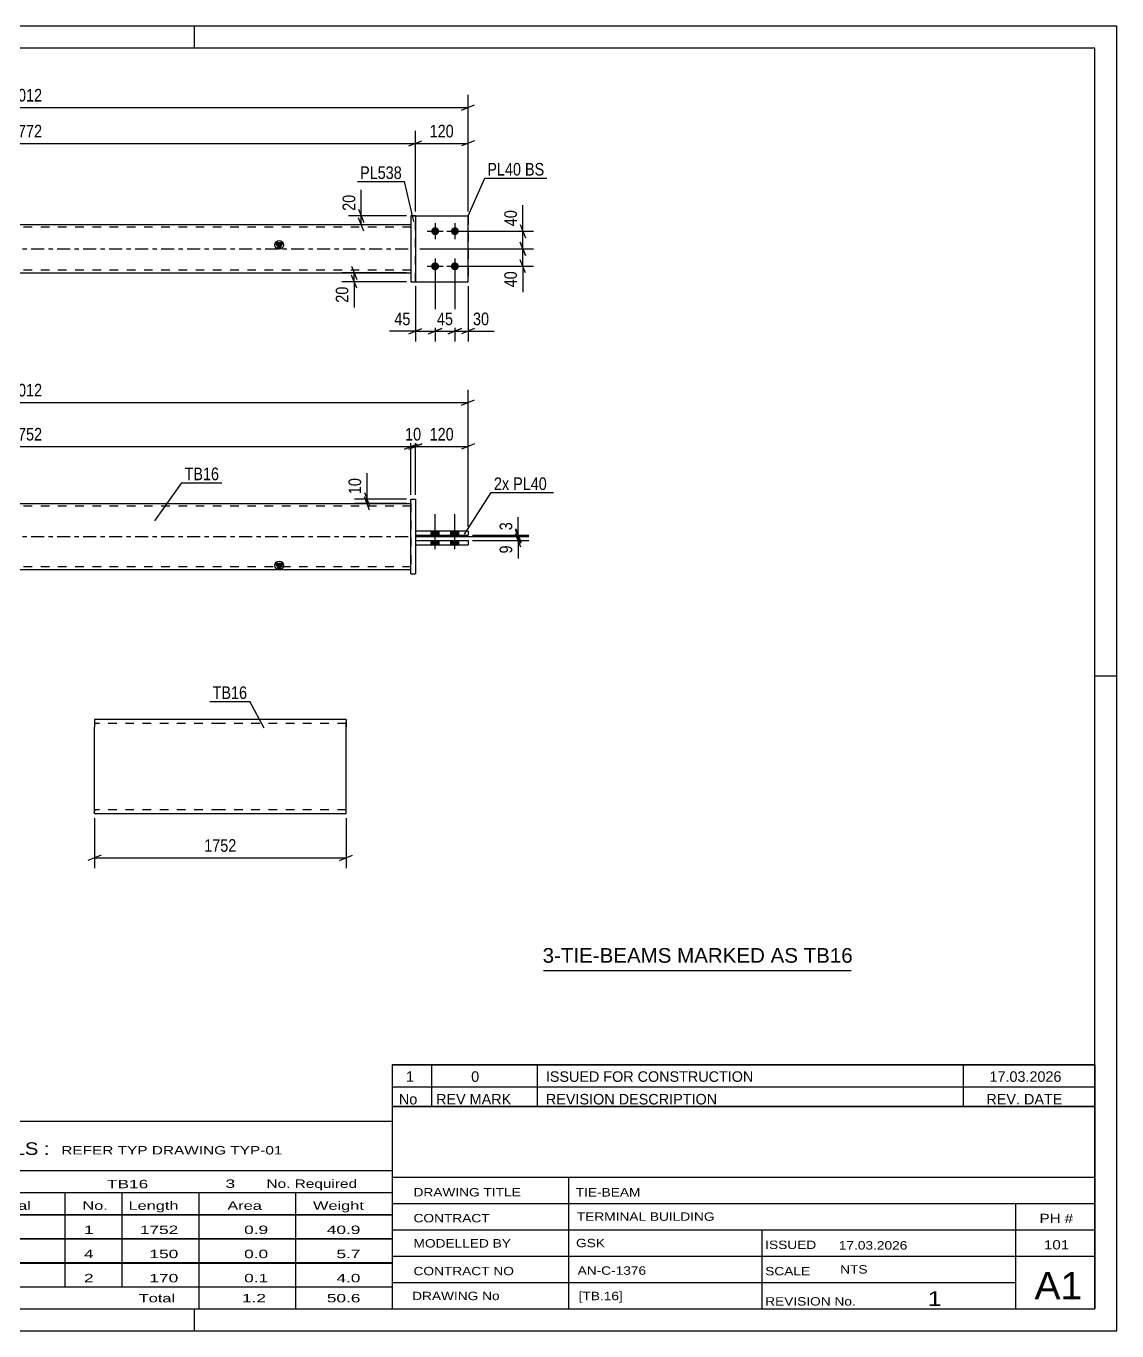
# Model space of a CAD drawing. Header units: millimetres. Extents: x 0 to 420, y 0 to 297.
# Drawn here: x 171.7 to 420, y 0 to 297 of the extents above; entities that cross this region are included whole.
import ezdxf

# ---------------------------------------------------------------- set-up
doc = ezdxf.new("R2010")
doc.units = ezdxf.units.MM
doc.linetypes.add('DXK_LINE_DOT2', pattern=[3.9198, 1.9599, -1.9599])
doc.linetypes.add('DXK_LINE_DOT3', pattern=[5.9187, 2.979, -0.9799, 0.9799, -0.9799])
doc.styles.add('Arial', font='ARIAL.TTF', dxfattribs={"height": 0.2})
doc.styles.add('Arial Narrow', font='ARIALN.TTF', dxfattribs={"height": 0.2})

# ---------------------------------------------------------------- blocks, each defined once
blk = doc.blocks.new('Unknown-585763535-1163')
at = {"color": 5, "linetype": 'Continuous'}
for p, q in [((420, 297), (0, 297)), ((210, 292), (210, 297)), ((420, 0), (420, 297)), ((415, 292), (5, 292)), ((415, 5), (415, 292)), ((420, 149), (415, 149)), ((5, 5), (415, 5)), ((210, 0), (210, 5)), ((0, 0), (420, 0))]:
    blk.add_line(p, q, dxfattribs=at)
blk = doc.blocks.new('Part-585763535-2085 - 2061')
at = {"color": 2, "linetype": 'Continuous'}
for p, q in [((259.29, 172.33), (259.29, 189.34)), ((259.29, 189.33), (260.29, 189.33)), ((260.29, 189.33), (260.29, 189.34)), ((260.29, 189.33), (260.29, 172.33)), ((259.29, 172.34), (259.29, 172.33)), ((259.29, 172.33), (260.29, 172.33))]:
    blk.add_line(p, q, dxfattribs=at)
at = {"color": 7, "linetype": 'DXK_LINE_DOT2'}
for p, q in [((259.29, 189.34), (260.29, 189.34)), ((260.29, 189.34), (260.29, 189.33)), ((259.29, 172.34), (260.29, 172.34))]:
    blk.add_line(p, q, dxfattribs=at)
blk = doc.blocks.new('Bolt-585763535-2069 - 2061')
at = {"linetype": 'Continuous'}
for points in [[(265.69, 182.11), (263.89, 182.11), (263.89, 181.11), (265.69, 181.11)], [(265.69, 182.11), (263.89, 182.11), (263.89, 181.11), (265.69, 181.11)], [(270.19, 182.11), (268.39, 182.11), (268.39, 181.11), (270.19, 181.11)], [(270.19, 182.11), (268.39, 182.11), (268.39, 181.11), (270.19, 181.11)], [(265.69, 179.91), (263.89, 179.91), (263.89, 178.91), (265.69, 178.91)], [(265.69, 179.91), (263.89, 179.91), (263.89, 178.91), (265.69, 178.91)], [(270.19, 179.91), (268.39, 179.91), (268.39, 178.91), (270.19, 178.91)], [(270.19, 179.91), (268.39, 179.91), (268.39, 178.91), (270.19, 178.91)]]:
    blk.add_hatch(color=1, dxfattribs=at).paths.add_polyline_path(points)
at = {"color": 1, "linetype": 'Continuous'}
for p, q in [((264.79, 177.91), (264.79, 185.91)), ((264.79, 177.91), (264.79, 185.91)), ((269.29, 177.91), (269.29, 185.91)), ((269.29, 177.91), (269.29, 185.91)), ((263.89, 181.11), (263.89, 182.11)), ((263.89, 181.11), (263.89, 182.11)), ((265.69, 181.11), (265.69, 182.11)), ((265.69, 181.11), (265.69, 182.11)), ((268.39, 181.11), (268.39, 182.11)), ((268.39, 181.11), (268.39, 182.11)), ((270.19, 181.11), (270.19, 182.11)), ((270.19, 181.11), (270.19, 182.11)), ((263.89, 178.91), (263.89, 179.91)), ((263.89, 178.91), (263.89, 179.91)), ((265.69, 178.91), (265.69, 179.91)), ((265.69, 178.91), (265.69, 179.91)), ((268.39, 178.91), (268.39, 179.91)), ((268.39, 178.91), (268.39, 179.91)), ((270.19, 178.91), (270.19, 179.91)), ((270.19, 178.91), (270.19, 179.91))]:
    blk.add_line(p, q, dxfattribs=at)
blk = doc.blocks.new('Part-585763535-2090 - 2061')
at = {"color": 2, "linetype": 'Continuous'}
for p, q in [((260.29, 182.11), (260.29, 181.11)), ((260.29, 182.11), (272.29, 182.11)), ((260.29, 182.11), (272.29, 182.11)), ((272.29, 182.11), (272.29, 181.11)), ((260.29, 181.11), (272.29, 181.11))]:
    blk.add_line(p, q, dxfattribs=at)
at = {"color": 7, "linetype": 'DXK_LINE_DOT2'}
for p, q in [((260.29, 182.11), (260.29, 182.11)), ((260.29, 182.11), (260.29, 182.11)), ((272.29, 182.11), (272.29, 182.11)), ((260.29, 181.11), (272.29, 181.11))]:
    blk.add_line(p, q, dxfattribs=at)
blk = doc.blocks.new('Part-585763535-2095 - 2061')
at = {"color": 2, "linetype": 'Continuous'}
for p, q in [((260.29, 179.91), (260.29, 178.91)), ((260.29, 179.91), (272.29, 179.91)), ((260.29, 179.91), (272.29, 179.91)), ((260.29, 178.91), (272.29, 178.91)), ((272.29, 179.91), (272.29, 178.91))]:
    blk.add_line(p, q, dxfattribs=at)
at = {"color": 7, "linetype": 'DXK_LINE_DOT2'}
for p, q in [((260.29, 179.91), (260.29, 179.91)), ((260.29, 179.91), (260.29, 179.91)), ((260.29, 178.91), (272.29, 178.91)), ((272.29, 179.91), (272.29, 179.91))]:
    blk.add_line(p, q, dxfattribs=at)
blk = doc.blocks.new('Part-585763535-2100 - 2061')
at = {"linetype": 'Continuous'}
blk.add_hatch(color=2, dxfattribs=at).paths.add_polyline_path([(229.29, 173.34), (228.49, 174.74), (230.09, 174.74)])
at = {"color": 2, "linetype": 'Continuous'}
for p, q in [((84.07, 188.34), (259.29, 188.34)), ((84.07, 173.34), (259.29, 173.34)), ((229.29, 173.34), (228.49, 174.74)), ((228.49, 174.74), (230.09, 174.74)), ((230.09, 174.74), (229.29, 173.34))]:
    blk.add_line(p, q, dxfattribs=at)
at = {"color": 7, "linetype": 'DXK_LINE_DOT2'}
for p, q in [((84.07, 173.34), (84.07, 188.34)), ((259.29, 187.74), (84.07, 187.74)), ((259.29, 188.34), (259.29, 173.34)), ((259.29, 173.94), (84.07, 173.94))]:
    blk.add_line(p, q, dxfattribs=at)
at = {"color": 7, "linetype": 'DXK_LINE_DOT3'}
blk.add_line((84.07, 180.84), (259.29, 180.84), dxfattribs=at)
at = {"color": 2, "linetype": 'Continuous'}
blk.add_circle((229.29, 174.24), 1, dxfattribs=at)
blk = doc.blocks.new('Bolt-585763535-1723 - 1718')
at = {"linetype": 'Continuous'}
for points in [[(264.79, 251.22), (264.98, 251.2), (265.16, 251.14), (265.32, 251.05), (265.46, 250.92), (265.57, 250.77), (265.65, 250.6), (265.69, 250.42), (265.69, 250.23), (265.65, 250.04), (265.57, 249.87), (265.46, 249.72), (265.32, 249.59), (265.16, 249.5), (264.98, 249.44), (264.79, 249.42), (264.61, 249.44), (264.43, 249.5), (264.26, 249.59), (264.12, 249.72), (264.01, 249.87), (263.94, 250.04), (263.9, 250.23), (263.9, 250.42), (263.94, 250.6), (264.01, 250.77), (264.12, 250.92), (264.26, 251.05), (264.43, 251.14), (264.61, 251.2)], [(269.29, 251.22), (269.48, 251.2), (269.66, 251.14), (269.82, 251.05), (269.96, 250.92), (270.07, 250.77), (270.15, 250.6), (270.19, 250.42), (270.19, 250.23), (270.15, 250.04), (270.07, 249.87), (269.96, 249.72), (269.82, 249.59), (269.66, 249.5), (269.48, 249.44), (269.29, 249.42), (269.11, 249.44), (268.93, 249.5), (268.76, 249.59), (268.62, 249.72), (268.51, 249.87), (268.44, 250.04), (268.4, 250.23), (268.4, 250.42), (268.44, 250.6), (268.51, 250.77), (268.62, 250.92), (268.76, 251.05), (268.93, 251.14), (269.11, 251.2)], [(264.79, 243.22), (264.98, 243.2), (265.16, 243.14), (265.32, 243.05), (265.46, 242.92), (265.57, 242.77), (265.65, 242.6), (265.69, 242.42), (265.69, 242.23), (265.65, 242.04), (265.57, 241.87), (265.46, 241.72), (265.32, 241.59), (265.16, 241.5), (264.98, 241.44), (264.79, 241.42), (264.61, 241.44), (264.43, 241.5), (264.26, 241.59), (264.12, 241.72), (264.01, 241.87), (263.94, 242.04), (263.9, 242.23), (263.9, 242.42), (263.94, 242.6), (264.01, 242.77), (264.12, 242.92), (264.26, 243.05), (264.43, 243.14), (264.61, 243.2)], [(269.29, 243.22), (269.48, 243.2), (269.66, 243.14), (269.82, 243.05), (269.96, 242.92), (270.07, 242.77), (270.15, 242.6), (270.19, 242.42), (270.19, 242.23), (270.15, 242.04), (270.07, 241.87), (269.96, 241.72), (269.82, 241.59), (269.66, 241.5), (269.48, 241.44), (269.29, 241.42), (269.11, 241.44), (268.93, 241.5), (268.76, 241.59), (268.62, 241.72), (268.51, 241.87), (268.44, 242.04), (268.4, 242.23), (268.4, 242.42), (268.44, 242.6), (268.51, 242.77), (268.62, 242.92), (268.76, 243.05), (268.93, 243.14), (269.11, 243.2)]]:
    blk.add_hatch(color=1, dxfattribs=at).paths.add_polyline_path(points)
at = {"color": 1, "linetype": 'Continuous'}
for p, q in [((262.99, 250.32), (266.59, 250.32)), ((264.79, 252.12), (264.79, 248.52)), ((267.49, 250.32), (271.09, 250.32)), ((269.29, 252.12), (269.29, 248.52)), ((264.79, 244.12), (264.79, 240.52)), ((269.29, 244.12), (269.29, 240.52)), ((262.99, 242.32), (266.59, 242.32)), ((267.49, 242.32), (271.09, 242.32))]:
    blk.add_line(p, q, dxfattribs=at)
blk = doc.blocks.new('Part-585763535-1739 - 1718')
at = {"color": 2, "linetype": 'Continuous'}
for p, q in [((260.29, 253.82), (259.29, 253.82)), ((259.29, 253.82), (260.29, 253.82)), ((259.29, 253.82), (259.29, 238.82)), ((260.29, 253.82), (260.29, 238.82)), ((259.29, 238.82), (260.29, 238.82))]:
    blk.add_line(p, q, dxfattribs=at)
at = {"color": 7, "linetype": 'DXK_LINE_DOT2'}
for p, q in [((259.29, 253.82), (259.29, 253.82)), ((259.29, 253.82), (259.29, 253.82)), ((260.29, 253.82), (260.29, 253.82)), ((260.29, 253.82), (260.29, 253.82)), ((259.29, 238.82), (260.29, 238.82))]:
    blk.add_line(p, q, dxfattribs=at)
blk = doc.blocks.new('Part-585763535-1764 - 1718')
at = {"color": 2, "linetype": 'Continuous'}
for p, q in [((260.29, 253.82), (272.29, 253.82)), ((272.29, 253.82), (272.29, 253.82)), ((272.29, 238.82), (272.29, 253.82)), ((260.29, 238.82), (272.29, 238.82))]:
    blk.add_line(p, q, dxfattribs=at)
at = {"color": 7, "linetype": 'DXK_LINE_DOT2'}
for p, q in [((260.29, 253.82), (272.29, 253.82)), ((260.29, 238.82), (260.29, 253.82)), ((272.29, 253.82), (272.29, 253.82)), ((260.29, 238.82), (260.29, 238.82)), ((260.29, 238.82), (272.29, 238.82))]:
    blk.add_line(p, q, dxfattribs=at)
blk = doc.blocks.new('Part-585763535-1769 - 1718')
at = {"color": 7, "linetype": 'DXK_LINE_DOT2'}
for p, q in [((260.29, 253.82), (272.29, 253.82)), ((260.29, 238.82), (260.29, 253.82)), ((260.29, 253.82), (272.29, 253.82)), ((272.29, 253.82), (272.29, 253.82)), ((272.29, 253.82), (272.29, 238.82)), ((260.29, 238.82), (260.29, 238.82)), ((260.29, 238.82), (272.29, 238.82)), ((260.29, 238.82), (272.29, 238.82))]:
    blk.add_line(p, q, dxfattribs=at)
blk = doc.blocks.new('Part-585763535-1774 - 1718')
at = {"linetype": 'Continuous'}
blk.add_hatch(color=2, dxfattribs=at).paths.add_polyline_path([(229.29, 246.32), (228.49, 247.72), (230.09, 247.72)])
at = {"color": 2, "linetype": 'Continuous'}
for p, q in [((84.07, 251.82), (259.29, 251.82)), ((229.29, 246.32), (228.49, 247.72)), ((228.49, 247.72), (230.09, 247.72)), ((230.09, 247.72), (229.29, 246.32)), ((84.07, 240.82), (259.29, 240.82))]:
    blk.add_line(p, q, dxfattribs=at)
at = {"color": 7, "linetype": 'DXK_LINE_DOT2'}
for p, q in [((84.07, 251.82), (84.07, 240.82)), ((259.29, 251.22), (84.07, 251.22)), ((259.29, 251.82), (259.29, 240.82)), ((259.29, 241.42), (84.07, 241.42))]:
    blk.add_line(p, q, dxfattribs=at)
at = {"color": 7, "linetype": 'DXK_LINE_DOT3'}
blk.add_line((84.07, 246.32), (259.29, 246.32), dxfattribs=at)
at = {"color": 2, "linetype": 'Continuous'}
blk.add_circle((229.29, 247.22), 1, dxfattribs=at)
blk = doc.blocks.new('Part-585763535-1429 - 1401')
at = {"color": 2, "linetype": 'Continuous'}
for p, q in [((187.26, 139.14), (187.26, 137.42)), ((215.83, 139.14), (187.26, 139.14)), ((187.26, 118.77), (187.26, 137.42)), ((244.51, 139.14), (215.93, 139.14)), ((244.51, 139.14), (244.51, 139.01)), ((244.51, 139.01), (244.51, 137.42)), ((244.51, 117.71), (244.51, 137.42)), ((187.26, 117.84), (187.26, 118.77)), ((187.26, 117.71), (187.26, 117.84)), ((215.83, 117.71), (187.26, 117.71)), ((244.51, 117.71), (215.93, 117.71))]:
    blk.add_line(p, q, dxfattribs=at)
at = {"color": 7, "linetype": 'DXK_LINE_DOT2'}
for p, q in [((215.83, 138.28), (187.26, 138.28)), ((244.51, 138.28), (215.93, 138.28)), ((244.51, 137.42), (244.51, 138.64)), ((187.26, 118.77), (187.26, 118.21)), ((187.26, 118.57), (187.26, 118.63)), ((215.83, 118.57), (187.26, 118.57)), ((187.26, 117.71), (187.26, 117.71)), ((244.51, 118.57), (215.93, 118.57)), ((244.51, 118.57), (244.51, 118.63))]:
    blk.add_line(p, q, dxfattribs=at)
blk = doc.blocks.new('StraightDimension-585763535-2163 - 2061')
at = {"color": 7, "linetype": 'Continuous'}
for p, q in [((71.07, 183.1), (71.07, 214.2)), ((272.29, 183.11), (272.29, 214.2)), ((72.57, 211.95), (69.57, 210.75)), ((71.07, 211.35), (272.29, 211.35)), ((270.79, 210.75), (273.79, 211.95))]:
    blk.add_line(p, q, dxfattribs=at)
at = {"color": 0}
blk.add_wipeout([(175.94, 212.1), (175.94, 216.3), (167.42, 216.3), (167.42, 212.1)], dxfattribs=at)
at = {"color": 3, "style": 'Arial Narrow'}
blk.add_text('2012', height=2.863, dxfattribs=at).set_placement((168.02, 212.7))
blk = doc.blocks.new('StraightDimension-585763535-2763 - 2061')
at = {"color": 7, "linetype": 'Continuous'}
for p, q in [((84.07, 190.33), (84.07, 204.17)), ((259.29, 190.34), (259.29, 204.17)), ((85.57, 201.92), (82.57, 200.72)), ((84.07, 201.32), (259.29, 201.32)), ((257.79, 200.72), (260.79, 201.92))]:
    blk.add_line(p, q, dxfattribs=at)
at = {"color": 0}
blk.add_wipeout([(175.94, 202.07), (175.94, 206.27), (167.42, 206.27), (167.42, 202.07)], dxfattribs=at)
at = {"color": 3, "style": 'Arial Narrow'}
blk.add_text('1752', height=2.863, dxfattribs=at).set_placement((168.02, 202.67))
blk = doc.blocks.new('StraightDimension-585763535-2146 - 2061')
at = {"color": 7, "linetype": 'Continuous'}
for p, q in [((283.09, 182.61), (284.29, 179.61)), ((284.29, 179.34), (283.09, 182.34)), ((260.29, 180.84), (286.09, 180.84)), ((273.29, 181.11), (286.09, 181.11)), ((283.69, 180.84), (283.69, 181.11))]:
    blk.add_line(p, q, dxfattribs=at)
at = {"color": 0}
blk.add_wipeout([(282.94, 184.66), (278.74, 184.66), (278.74, 181.64), (282.94, 181.64)], dxfattribs=at)
at = {"color": 7, "linetype": 'Continuous'}
blk.add_line((283.69, 181.11), (283.69, 185.19), dxfattribs=at)
blk.add_line((283.69, 181.11), (283.69, 185.19), dxfattribs=at)
at = {"color": 3, "style": 'Arial Narrow'}
blk.add_text('3', height=2.86, rotation=90.0002, dxfattribs=at).set_placement((282.34, 182.24))
blk = doc.blocks.new('StraightDimension-585763535-2130 - 2061')
at = {"color": 7, "linetype": 'Continuous'}
for p, q in [((283.09, 182.34), (284.29, 179.34)), ((284.29, 178.41), (283.09, 181.41)), ((260.29, 180.84), (286.09, 180.84)), ((273.29, 179.91), (286.09, 179.91)), ((283.69, 179.91), (283.69, 180.84))]:
    blk.add_line(p, q, dxfattribs=at)
at = {"color": 0}
blk.add_wipeout([(282.94, 179.38), (278.74, 179.38), (278.74, 176.36), (282.94, 176.36)], dxfattribs=at)
at = {"color": 7, "linetype": 'Continuous'}
blk.add_line((283.69, 179.91), (283.69, 175.83), dxfattribs=at)
blk.add_line((283.69, 179.91), (283.69, 175.83), dxfattribs=at)
at = {"color": 3, "style": 'Arial Narrow'}
blk.add_text('9', height=2.86, rotation=90.0002, dxfattribs=at).set_placement((282.34, 176.96))
blk = doc.blocks.new('StraightDimension-585763535-2120 - 2061')
at = {"color": 7, "linetype": 'Continuous'}
for p, q in [((248.69, 190.84), (249.89, 187.84)), ((258.29, 189.34), (246.44, 189.34)), ((258.29, 188.34), (246.44, 188.34)), ((249.89, 186.84), (248.69, 189.84)), ((249.29, 188.34), (249.29, 189.34))]:
    blk.add_line(p, q, dxfattribs=at)
at = {"color": 0}
blk.add_wipeout([(248.54, 194.72), (244.34, 194.72), (244.34, 189.86), (248.54, 189.86)], dxfattribs=at)
at = {"color": 7, "linetype": 'Continuous'}
blk.add_line((249.29, 189.34), (249.29, 195.24), dxfattribs=at)
blk.add_line((249.29, 189.34), (249.29, 195.24), dxfattribs=at)
at = {"color": 3, "style": 'Arial Narrow'}
blk.add_text('10', height=2.863, rotation=90.0002, dxfattribs=at).set_placement((247.94, 190.46))
blk = doc.blocks.new('StraightDimension-585763535-2761 - 2061')
at = {"color": 7, "linetype": 'Continuous'}
for p, q in [((260.29, 190.33), (260.29, 204.17)), ((272.29, 183.11), (272.29, 204.17)), ((258.79, 200.72), (261.79, 201.92)), ((260.29, 201.32), (272.29, 201.32)), ((273.79, 201.92), (270.79, 200.72))]:
    blk.add_line(p, q, dxfattribs=at)
at = {"color": 0}
blk.add_wipeout([(269.63, 202.07), (269.63, 206.27), (262.95, 206.27), (262.95, 202.07)], dxfattribs=at)
at = {"color": 3, "style": 'Arial Narrow'}
blk.add_text('120', height=2.863, dxfattribs=at).set_placement((263.55, 202.67))
blk = doc.blocks.new('StraightDimension-585763535-2762 - 2061')
at = {"color": 7, "linetype": 'Continuous'}
for p, q in [((259.29, 190.34), (259.29, 204.17)), ((260.29, 190.33), (260.29, 204.17)), ((257.79, 200.72), (260.79, 201.92)), ((261.79, 201.92), (258.79, 200.72)), ((259.29, 201.32), (260.29, 201.32))]:
    blk.add_line(p, q, dxfattribs=at)
at = {"color": 0}
blk.add_wipeout([(262.22, 202.07), (262.22, 206.27), (257.36, 206.27), (257.36, 202.07)], dxfattribs=at)
at = {"color": 3, "style": 'Arial Narrow'}
blk.add_text('10', height=2.863, dxfattribs=at).set_placement((257.96, 202.67))
blk = doc.blocks.new('StraightDimension-585763535-1979 - 1718')
at = {"color": 7, "linetype": 'Continuous'}
for p, q in [((284.16, 247.82), (285.36, 244.82)), ((261.29, 246.32), (287.16, 246.32)), ((285.36, 240.82), (284.16, 243.82)), ((284.76, 242.32), (284.76, 246.32)), ((270.29, 242.32), (287.16, 242.32))]:
    blk.add_line(p, q, dxfattribs=at)
at = {"color": 0}
blk.add_wipeout([(284.01, 241.8), (279.81, 241.8), (279.81, 236.94), (284.01, 236.94)], dxfattribs=at)
at = {"color": 7, "linetype": 'Continuous'}
blk.add_line((284.76, 242.32), (284.76, 236.42), dxfattribs=at)
blk.add_line((284.76, 242.32), (284.76, 236.42), dxfattribs=at)
at = {"color": 3, "style": 'Arial Narrow'}
blk.add_text('40', height=2.863, rotation=90.0002, dxfattribs=at).set_placement((283.41, 237.54))
blk = doc.blocks.new('StraightDimension-585763535-2033 - 1718')
at = {"color": 7, "linetype": 'Continuous'}
for p, q in [((264.79, 241.32), (264.79, 225.17)), ((260.29, 237.82), (260.29, 225.17)), ((258.79, 226.97), (261.79, 228.17)), ((260.29, 227.57), (264.79, 227.57)), ((266.29, 228.17), (263.29, 226.97))]:
    blk.add_line(p, q, dxfattribs=at)
at = {"color": 0}
blk.add_wipeout([(259.77, 228.32), (259.77, 232.52), (254.91, 232.52), (254.91, 228.32)], dxfattribs=at)
at = {"color": 7, "linetype": 'Continuous'}
blk.add_line((260.29, 227.57), (254.39, 227.57), dxfattribs=at)
blk.add_line((260.29, 227.57), (254.39, 227.57), dxfattribs=at)
at = {"color": 3, "style": 'Arial Narrow'}
blk.add_text('45', height=2.863, dxfattribs=at).set_placement((255.51, 228.92))
blk = doc.blocks.new('StraightDimension-585763535-1816 - 1718')
at = {"color": 7, "linetype": 'Continuous'}
for p, q in [((84.57, 270.91), (81.57, 269.71)), ((83.07, 254.82), (83.07, 273.16)), ((83.07, 270.31), (260.29, 270.31)), ((258.79, 269.71), (261.79, 270.91)), ((260.29, 254.82), (260.29, 273.16))]:
    blk.add_line(p, q, dxfattribs=at)
at = {"color": 0}
blk.add_wipeout([(175.94, 271.06), (175.94, 275.26), (167.42, 275.26), (167.42, 271.06)], dxfattribs=at)
at = {"color": 3, "style": 'Arial Narrow'}
blk.add_text('1772', height=2.863, dxfattribs=at).set_placement((168.02, 271.66))
blk = doc.blocks.new('StraightDimension-585763535-1835 - 1718')
at = {"color": 7, "linetype": 'Continuous'}
for p, q in [((258.79, 269.71), (261.79, 270.91)), ((260.29, 254.82), (260.29, 273.16)), ((260.29, 270.31), (272.29, 270.31)), ((273.79, 270.91), (270.79, 269.71)), ((272.29, 254.82), (272.29, 273.16))]:
    blk.add_line(p, q, dxfattribs=at)
at = {"color": 0}
blk.add_wipeout([(269.63, 271.06), (269.63, 275.26), (262.95, 275.26), (262.95, 271.06)], dxfattribs=at)
at = {"color": 3, "style": 'Arial Narrow'}
blk.add_text('120', height=2.863, dxfattribs=at).set_placement((263.55, 271.66))
blk = doc.blocks.new('StraightDimension-585763535-1855 - 1718')
at = {"color": 7, "linetype": 'Continuous'}
for p, q in [((71.07, 254.82), (71.07, 281.33)), ((272.29, 254.82), (272.29, 281.33)), ((72.57, 279.08), (69.57, 277.88)), ((71.07, 278.48), (272.29, 278.48)), ((270.79, 277.88), (273.79, 279.08))]:
    blk.add_line(p, q, dxfattribs=at)
at = {"color": 0}
blk.add_wipeout([(175.94, 279.23), (175.94, 283.43), (167.42, 283.43), (167.42, 279.23)], dxfattribs=at)
at = {"color": 3, "style": 'Arial Narrow'}
blk.add_text('2012', height=2.863, dxfattribs=at).set_placement((168.02, 279.83))
blk = doc.blocks.new('StraightDimension-585763535-1958 - 1718')
at = {"color": 7, "linetype": 'Continuous'}
for p, q in [((258.29, 240.82), (243.53, 240.82)), ((245.78, 242.32), (246.98, 239.32)), ((246.38, 238.82), (246.38, 240.82)), ((258.29, 238.82), (243.53, 238.82)), ((246.98, 237.32), (245.78, 240.32))]:
    blk.add_line(p, q, dxfattribs=at)
at = {"color": 0}
blk.add_wipeout([(245.63, 238.3), (241.43, 238.3), (241.43, 233.44), (245.63, 233.44)], dxfattribs=at)
at = {"color": 7, "linetype": 'Continuous'}
blk.add_line((246.38, 238.82), (246.38, 232.92), dxfattribs=at)
blk.add_line((246.38, 238.82), (246.38, 232.92), dxfattribs=at)
at = {"color": 3, "style": 'Arial Narrow'}
blk.add_text('20', height=2.863, rotation=90.0002, dxfattribs=at).set_placement((245.03, 234.04))
blk = doc.blocks.new('StraightDimension-585763535-1965 - 1718')
at = {"color": 7, "linetype": 'Continuous'}
for p, q in [((258.29, 253.82), (245.1, 253.82)), ((247.35, 255.32), (248.55, 252.32)), ((248.55, 250.32), (247.35, 253.32)), ((247.95, 251.82), (247.95, 253.82)), ((172.68, 251.82), (250.35, 251.82))]:
    blk.add_line(p, q, dxfattribs=at)
at = {"color": 0}
blk.add_wipeout([(247.2, 259.2), (243, 259.2), (243, 254.35), (247.2, 254.35)], dxfattribs=at)
at = {"color": 7, "linetype": 'Continuous'}
blk.add_line((247.95, 253.82), (247.95, 259.73), dxfattribs=at)
blk.add_line((247.95, 253.82), (247.95, 259.73), dxfattribs=at)
at = {"color": 3, "style": 'Arial Narrow'}
blk.add_text('20', height=2.863, rotation=90.0002, dxfattribs=at).set_placement((246.6, 254.95))
blk = doc.blocks.new('StraightDimension-585763535-1988 - 1718')
at = {"color": 7, "linetype": 'Continuous'}
for p, q in [((270.29, 250.32), (287.16, 250.32)), ((284.16, 251.82), (285.36, 248.82)), ((284.76, 246.32), (284.76, 250.32)), ((285.36, 244.82), (284.16, 247.82)), ((261.29, 246.32), (287.16, 246.32))]:
    blk.add_line(p, q, dxfattribs=at)
at = {"color": 0}
blk.add_wipeout([(284.01, 255.7), (279.81, 255.7), (279.81, 250.85), (284.01, 250.85)], dxfattribs=at)
at = {"color": 7, "linetype": 'Continuous'}
blk.add_line((284.76, 250.32), (284.76, 256.23), dxfattribs=at)
blk.add_line((284.76, 250.32), (284.76, 256.23), dxfattribs=at)
at = {"color": 3, "style": 'Arial Narrow'}
blk.add_text('40', height=2.863, rotation=90.0002, dxfattribs=at).set_placement((283.41, 251.45))
blk = doc.blocks.new('StraightDimension-585763535-1998 - 1718')
at = {"color": 7, "linetype": 'Continuous'}
for p, q in [((269.29, 241.32), (269.29, 225.17)), ((272.29, 237.82), (272.29, 225.17)), ((267.79, 226.97), (270.79, 228.17)), ((269.29, 227.57), (272.29, 227.57)), ((273.79, 228.17), (270.79, 226.97))]:
    blk.add_line(p, q, dxfattribs=at)
at = {"color": 0}
blk.add_wipeout([(277.67, 228.32), (277.67, 232.52), (272.82, 232.52), (272.82, 228.32)], dxfattribs=at)
at = {"color": 7, "linetype": 'Continuous'}
blk.add_line((272.29, 227.57), (278.2, 227.57), dxfattribs=at)
blk.add_line((272.29, 227.57), (278.2, 227.57), dxfattribs=at)
at = {"color": 3, "style": 'Arial Narrow'}
blk.add_text('30', height=2.863, dxfattribs=at).set_placement((273.42, 228.92))
blk = doc.blocks.new('StraightDimension-585763535-2017 - 1718')
at = {"color": 7, "linetype": 'Continuous'}
for p, q in [((264.79, 241.32), (264.79, 225.17)), ((269.29, 241.32), (269.29, 225.17)), ((263.29, 226.97), (266.29, 228.17)), ((264.79, 227.57), (269.29, 227.57)), ((270.79, 228.17), (267.79, 226.97))]:
    blk.add_line(p, q, dxfattribs=at)
at = {"color": 0}
blk.add_wipeout([(269.47, 228.32), (269.47, 232.52), (264.61, 232.52), (264.61, 228.32)], dxfattribs=at)
at = {"color": 3, "style": 'Arial Narrow'}
blk.add_text('45', height=2.863, dxfattribs=at).set_placement((265.21, 228.92))
blk = doc.blocks.new('StraightDimension-585763535-1437 - 1401')
at = {"color": 7, "linetype": 'Continuous'}
for p, q in [((187.26, 116.71), (187.26, 105.31)), ((244.51, 116.71), (244.51, 105.31)), ((188.76, 108.31), (185.76, 107.11)), ((187.26, 107.71), (244.51, 107.71)), ((243.01, 107.11), (246.01, 108.31))]:
    blk.add_line(p, q, dxfattribs=at)
at = {"color": 0}
blk.add_wipeout([(220.14, 108.46), (220.14, 112.66), (211.63, 112.66), (211.63, 108.46)], dxfattribs=at)
at = {"color": 3, "style": 'Arial Narrow'}
blk.add_text('1752', height=2.863, dxfattribs=at).set_placement((212.23, 109.06))
blk = doc.blocks.new('Unknown-585763535-2938')
at = {"color": 7, "linetype": 'Continuous'}
for p, q in [((95, 47.75), (255, 47.75)), ((95, 36.5), (95, 47.75)), ((255, 47.75), (255, 36.5)), ((95, 36.5), (255, 36.5)), ((95, 36.5), (95, 31.5)), ((255, 36.5), (255, 31.5)), ((95, 31.5), (255, 31.5)), ((95, 31.5), (95, 26.5)), ((119, 31.5), (119, 26.5)), ((154.5, 31.5), (154.5, 26.5)), ((180.5, 31.5), (180.5, 26.5)), ((193.5, 31.5), (193.5, 26.5)), ((211, 31.5), (211, 26.5)), ((233, 31.5), (233, 26.5)), ((255, 31.5), (255, 26.5)), ((95, 26.5), (255, 26.5)), ((95, 26.45), (95, 21.05)), ((95, 26.45), (255, 26.45)), ((119, 26.5), (119, 21)), ((154.5, 26.5), (154.5, 21)), ((180.5, 26.5), (180.5, 21)), ((193.5, 26.5), (193.5, 21)), ((211, 26.5), (211, 21)), ((233, 26.5), (233, 21)), ((255, 26.45), (255, 21.05)), ((95, 21.05), (255, 21.05)), ((95, 20.95), (95, 15.55)), ((95, 20.95), (255, 20.95)), ((119, 21), (119, 15.5)), ((154.5, 21), (154.5, 15.5)), ((180.5, 21), (180.5, 15.5)), ((193.5, 21), (193.5, 15.5)), ((211, 21), (211, 15.5)), ((233, 21), (233, 15.5)), ((255, 20.95), (255, 15.55)), ((95, 15.55), (255, 15.55)), ((95, 15.45), (95, 10.05)), ((95, 15.45), (255, 15.45)), ((119, 15.5), (119, 10)), ((154.5, 15.5), (154.5, 10)), ((180.5, 15.5), (180.5, 10)), ((193.5, 15.5), (193.5, 10)), ((211, 15.5), (211, 10)), ((233, 15.5), (233, 10)), ((255, 15.45), (255, 10.05)), ((95, 10.05), (255, 10.05)), ((95, 10), (255, 10)), ((95, 10), (95, 5)), ((211, 10), (211, 5)), ((233, 10), (233, 5)), ((255, 10), (255, 5)), ((95, 5), (255, 5))]:
    blk.add_line(p, q, dxfattribs=at)
at = {"color": 7, "style": 'Arial Narrow'}
for s, height, width, p in [('GENERAL NOTES & WELD DETAILS :', 2.8633, 1.4, (96.15, 40.06)), ('REFER TYP DRAWING TYP-01', 1.9089, 1.6, (179.7, 40.16)), ("MATERIAL LIST FOR ASSEMBLY MK'D", 1.9089, 1.6, (96.15, 32.56)), ('TB16', 1.909, 1.794707, (190.1, 32.47)), ('3', 1.91, 1.794707, (217.08, 32.56)), ('No. Required', 1.9089, 1.6, (226.41, 32.56)), ('Mark', 1.909, 1.7, (96.34, 27.5)), ('Profile', 1.909, 1.7, (129.41, 27.5)), ('Material', 1.909, 1.7, (159.54, 27.56)), ('No.', 1.909, 1.7, (184.5, 27.56)), ('Length', 1.909, 1.7, (195, 27.56)), ('Area', 1.909, 1.7, (217.5, 27.56)), ('Weight', 1.909, 1.7, (237, 27.56))]:
    blk.add_text(s, height=height, dxfattribs=dict(at, width=width)).set_placement(p)
at = {"color": 7, "linetype": 'Continuous', "style": 'Arial Narrow'}
for s, height, width, p in [('TB16', 1.909, 1.794707, (96.5, 22.06)), ('RHS150*110*6', 1.9089, 1.794707, (121, 22.06)), ('E350', 1.909, 1.794707, (160.74, 22.06)), ('1', 1.91, 1.794707, (184.86, 22.06)), ('1752', 1.909, 1.794707, (197.58, 22.06)), ('0.9', 1.909, 1.794707, (221.32, 22.06)), ('40.9', 1.909, 1.794707, (240.14, 22.06)), ('PL40', 1.909, 1.794707, (96.5, 16.56)), ('PL10*120', 1.909, 1.794707, (121, 16.56)), ('E350', 1.909, 1.794707, (160.74, 16.56)), ('4', 1.91, 1.794707, (184.86, 16.56)), ('150', 1.909, 1.794707, (199.77, 16.56)), ('0.0', 1.909, 1.794707, (221.32, 16.56)), ('5.7', 1.909, 1.794707, (242.33, 16.56)), ('PL538', 1.909, 1.794707, (96.5, 11.06)), ('PL10*150', 1.909, 1.794707, (121, 11.06)), ('E350', 1.909, 1.794707, (160.74, 11.06)), ('2', 1.91, 1.794707, (184.86, 11.06)), ('170', 1.909, 1.794707, (199.77, 11.06)), ('0.1', 1.909, 1.794707, (221.32, 11.06)), ('4.0', 1.909, 1.794707, (242.33, 11.06)), ('Total', 1.909, 1.7, (197.33, 6.5)), ('1.2', 1.909, 1.794707, (220.83, 6.5)), ('50.6', 1.909, 1.794707, (240.14, 6.5))]:
    blk.add_text(s, height=height, dxfattribs=dict(at, width=width)).set_placement(p)
blk = doc.blocks.new('Unknown-585763535-2936')
at = {"color": 7, "linetype": 'Continuous'}
for p, q in [((255, 51.05), (255, 5)), ((255, 51.05), (415, 51.05)), ((415, 51), (415, 5)), ((255, 35), (415, 35)), ((295.14, 35), (295.14, 5)), ((255, 29), (415, 29)), ((397, 5.05), (397, 29.05)), ((255, 23), (415, 23)), ((339.14, 23), (339.14, 5)), ((255, 17), (415, 17)), ((255, 11), (397, 11)), ((255, 5), (415, 5))]:
    blk.add_line(p, q, dxfattribs=at)
at = {"color": 7, "style": 'Arial Narrow'}
for s, height, width, p in [('DRAWING TITLE', 1.9089, 1.425378, (259.88, 30.61)), ('TIE-BEAM', 1.909, 1.425378, (296.81, 30.59)), ('TERMINAL BUILDING', 1.9089, 1.425378, (297.06, 25.07)), ('CONTRACT', 1.909, 1.425378, (259.88, 24.71)), ('MODELLED BY', 1.9089, 1.425378, (259.88, 18.98)), ('GSK', 1.909, 1.425378, (296.88, 19.04)), ('ISSUED', 1.909, 1.425378, (339.94, 18.64)), ('17.03.2026', 1.909, 1.425378, (356.69, 18.52)), ('CONTRACT NO', 1.9089, 1.425378, (259.88, 12.66)), ('AN-C-1376', 1.909, 1.425378, (297.23, 12.78)), ('SCALE', 1.909, 1.425378, (339.94, 12.65)), ('A1', 6.204, 1.25, (401.24, 7.2)), ('DRAWING No', 1.909, 1.425378, (259.56, 7)), ('[TB.16]', 1.909, 1.425378, (297.46, 6.99)), ('1', 3.34, 1.5, (376.91, 5.68)), ('REVISION No.', 1.9089, 1.425378, (339.94, 5.77))]:
    blk.add_text(s, height=height, dxfattribs=dict(at, width=width)).set_placement(p)
at = {"color": 7, "linetype": 'Continuous', "style": 'Arial Narrow'}
for s, height, width, p in [('PH #', 2.1, 1.42538, (402.4, 24.55)), ('101', 2.1, 1.42538, (403.41, 18.55)), ('NTS', 1.909, 1.425378, (357, 13.05))]:
    blk.add_text(s, height=height, dxfattribs=dict(at, width=width)).set_placement(p)
blk = doc.blocks.new('Unknown-585763535-2937')
at = {"color": 7, "linetype": 'Continuous'}
for p, q in [((255, 60.55), (415, 60.55)), ((415, 60.55), (255, 60.55)), ((255, 60.55), (255, 55.55)), ((264, 60.55), (264, 55.55)), ((288, 60.55), (288, 55.55)), ((385, 60.55), (385, 55.55)), ((415, 60.55), (415, 55.55)), ((255, 55.55), (415, 55.55)), ((255, 55.55), (255, 51.05)), ((255, 55.55), (415, 55.55)), ((264, 55.55), (264, 51.05)), ((288, 55.55), (288, 51.05)), ((385, 55.55), (385, 51.05)), ((415, 55.55), (415, 51.05)), ((415, 51.05), (255, 51.05))]:
    blk.add_line(p, q, dxfattribs=at)
at = {"color": 7, "linetype": 'Continuous', "style": 'Arial Narrow'}
for s, height, width, p in [('1', 2.39, 1.196471, (258.16, 56.7)), ('0', 2.39, 1.196471, (273, 56.7)), ('ISSUED FOR CONSTRUCTION', 2.3861, 1.196471, (290, 56.7)), ('17.03.2026', 2.386, 1.196471, (391, 56.7)), ('No', 2.386, 1.2, (256.54, 51.55)), ('REV MARK', 2.386, 1.2, (265, 51.55)), ('REVISION DESCRIPTION', 2.3861, 1.2, (290, 51.55)), ('REV. DATE', 2.386, 1.2, (390.28, 51.55))]:
    blk.add_text(s, height=height, dxfattribs=dict(at, width=width)).set_placement(p)
blk = doc.blocks.new('Unknown-585763535-2939')
at = {"color": 7, "linetype": 'Continuous'}
blk.add_line((289.5, 82.05), (359.5, 82.05), dxfattribs=at)
at = {"color": 7, "style": 'Arial'}
blk.add_text('3-TIE-BEAMS MARKED AS TB16', height=3.3428, dxfattribs=at).set_placement((289.27, 83.8))
blk = doc.blocks.new('Mark-585763535-2096 - 2061')
at = {"color": 0}
blk.add_wipeout([(215.61, 193.64), (215.61, 196.64), (207.75, 196.64), (207.75, 193.64)], dxfattribs=at)
blk.add_wipeout([(215.61, 193.64), (215.61, 196.64), (207.75, 196.64), (207.75, 193.64)], dxfattribs=at)
at = {"color": 30, "linetype": 'Continuous'}
for p, q in [((200.97, 184.36), (207.15, 193.04)), ((207.15, 193.04), (216.21, 193.04))]:
    blk.add_line(p, q, dxfattribs=at)
at = {"color": 3, "style": 'Arial Narrow'}
blk.add_text('TB16', height=2.863, dxfattribs=at).set_placement((207.75, 193.64))
blk = doc.blocks.new('MarkSet-585763535-2285 - 2061')
at = {"color": 0}
blk.add_wipeout([(281.65, 191.41), (281.65, 194.41), (278.18, 194.41), (278.18, 191.41)], dxfattribs=at)
blk.add_wipeout([(281.65, 191.41), (281.65, 194.41), (278.18, 194.41), (278.18, 191.41)], dxfattribs=at)
at = {"color": 30, "linetype": 'Continuous'}
blk.add_line((271.45, 181.39), (277.58, 190.81), dxfattribs=at)
at = {"color": 0}
blk.add_wipeout([(290.23, 191.41), (290.23, 194.41), (282.55, 194.41), (282.55, 191.41)], dxfattribs=at)
blk.add_wipeout([(290.23, 191.41), (290.23, 194.41), (282.55, 194.41), (282.55, 191.41)], dxfattribs=at)
at = {"color": 30, "linetype": 'Continuous'}
blk.add_line((277.58, 190.81), (291.73, 190.81), dxfattribs=at)
at = {"color": 3, "style": 'Arial Narrow'}
for s, p in [('2x', (278.18, 191.41)), ('PL40', (282.55, 191.41))]:
    blk.add_text(s, height=2.863, dxfattribs=at).set_placement(p)
blk = doc.blocks.new('Mark-585763535-1735 - 1718')
at = {"color": 0}
blk.add_wipeout([(257.22, 262.2), (257.22, 265.2), (247.71, 265.2), (247.71, 262.2)], dxfattribs=at)
blk.add_wipeout([(257.22, 262.2), (257.22, 265.2), (247.71, 265.2), (247.71, 262.2)], dxfattribs=at)
at = {"color": 30, "linetype": 'Continuous'}
for p in [(247.11, 261.6), (259.97, 252.5)]:
    blk.add_line(p, (257.82, 261.6), dxfattribs=at)
at = {"color": 3, "style": 'Arial Narrow'}
blk.add_text('PL538', height=2.863, dxfattribs=at).set_placement((247.71, 262.2))
blk = doc.blocks.new('MarkSet-585763535-2052 - 1718')
at = {"color": 0}
blk.add_wipeout([(284.35, 262.98), (284.35, 265.98), (276.68, 265.98), (276.68, 262.98)], dxfattribs=at)
blk.add_wipeout([(284.35, 262.98), (284.35, 265.98), (276.68, 265.98), (276.68, 262.98)], dxfattribs=at)
at = {"color": 30, "linetype": 'Continuous'}
blk.add_line((272.29, 253.82), (276.08, 262.38), dxfattribs=at)
at = {"color": 0}
blk.add_wipeout([(289.64, 262.98), (289.64, 265.98), (285.25, 265.98), (285.25, 262.98)], dxfattribs=at)
blk.add_wipeout([(289.64, 262.98), (289.64, 265.98), (285.25, 265.98), (285.25, 262.98)], dxfattribs=at)
at = {"color": 30, "linetype": 'Continuous'}
blk.add_line((276.08, 262.38), (290.24, 262.38), dxfattribs=at)
at = {"color": 3, "style": 'Arial Narrow'}
for s, p in [('PL40', (276.68, 262.98)), ('BS', (285.25, 262.98))]:
    blk.add_text(s, height=2.863, dxfattribs=at).set_placement(p)
blk = doc.blocks.new('Mark-585763535-1424 - 1401')
at = {"color": 0}
blk.add_wipeout([(221.99, 143.85), (221.99, 146.85), (214.14, 146.85), (214.14, 143.85)], dxfattribs=at)
blk.add_wipeout([(221.99, 143.85), (221.99, 146.85), (214.14, 146.85), (214.14, 143.85)], dxfattribs=at)
at = {"color": 30, "linetype": 'Continuous'}
for p in [(213.54, 143.25), (225.85, 137.16)]:
    blk.add_line(p, (222.59, 143.25), dxfattribs=at)
at = {"color": 3, "style": 'Arial Narrow'}
blk.add_text('TB16', height=2.863, dxfattribs=at).set_placement((214.14, 143.85))

msp = doc.modelspace()

# ---------------------------------------------------------------- block references
for name in ['Unknown-585763535-1163', 'Part-585763535-1739 - 1718', 'Part-585763535-1764 - 1718', 'Part-585763535-1769 - 1718', 'Part-585763535-1774 - 1718', 'Bolt-585763535-1723 - 1718', 'Part-585763535-2100 - 2061', 'Part-585763535-2085 - 2061', 'Bolt-585763535-2069 - 2061', 'Part-585763535-2090 - 2061', 'Part-585763535-2095 - 2061', 'Part-585763535-1429 - 1401', 'Unknown-585763535-2939', 'Unknown-585763535-2937', 'Unknown-585763535-2936', 'Unknown-585763535-2938']:
    msp.add_blockref(name, (0, 0))

# ---------------------------------------------------------------- next in the draw order: block references
for name in ['StraightDimension-585763535-1816 - 1718', 'StraightDimension-585763535-1979 - 1718', 'StraightDimension-585763535-2163 - 2061', 'Mark-585763535-1424 - 1401', 'StraightDimension-585763535-1437 - 1401']:
    msp.add_blockref(name, (0, 0))

# ---------------------------------------------------------------- next in the draw order: block references
for name in ['StraightDimension-585763535-1835 - 1718', 'StraightDimension-585763535-2033 - 1718', 'StraightDimension-585763535-1998 - 1718', 'StraightDimension-585763535-2763 - 2061', 'StraightDimension-585763535-2146 - 2061']:
    msp.add_blockref(name, (0, 0))

# ---------------------------------------------------------------- next in the draw order: block references
for name in ['StraightDimension-585763535-1855 - 1718', 'StraightDimension-585763535-1958 - 1718', 'StraightDimension-585763535-2017 - 1718', 'Mark-585763535-2096 - 2061', 'StraightDimension-585763535-2120 - 2061', 'StraightDimension-585763535-2130 - 2061']:
    msp.add_blockref(name, (0, 0))

# ---------------------------------------------------------------- next in the draw order: block references
for name in ['StraightDimension-585763535-1965 - 1718', 'StraightDimension-585763535-1988 - 1718', 'StraightDimension-585763535-2761 - 2061']:
    msp.add_blockref(name, (0, 0))

# ---------------------------------------------------------------- next in the draw order: block references
for name in ['Mark-585763535-1735 - 1718', 'MarkSet-585763535-2052 - 1718', 'StraightDimension-585763535-2762 - 2061', 'MarkSet-585763535-2285 - 2061']:
    msp.add_blockref(name, (0, 0))

doc.saveas('drawing.dxf')
